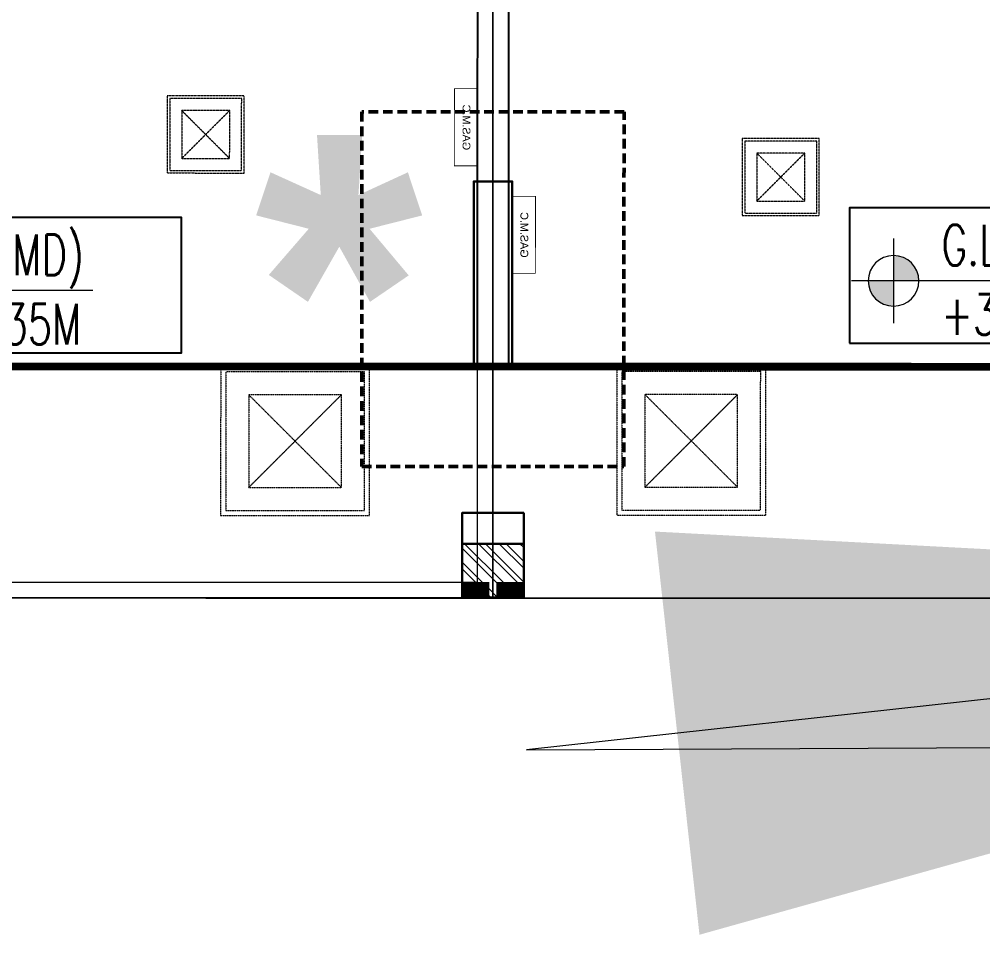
# Model space of a CAD drawing. Header units: centimetres. Extents: x -6122352 to 7132207, y -1694241 to 1947892.
# Drawn here: x 119748 to 125994, y -134655 to -128718 of the extents above; entities that cross this region are included whole.
import ezdxf
from ezdxf.enums import TextEntityAlignment as Align
from ezdxf.xclip import XClip

# ---------------------------------------------------------------- set-up
doc = ezdxf.new("R2010")
doc.units = ezdxf.units.CM
doc.header["$MEASUREMENT"] = 0
doc.header["$XCLIPFRAME"] = 2
for name, pattern in [('23585-XR-AR-END-SETTING OUT PLAN$0$HIDDEN', [0.375, 0.25, -0.125]), ('DASHED2', [0.375, 0.25, -0.125]), ('XR-AR-END-SETTING OUT PLAN$0$23261-XR-AR-SI-GF$0$HIDDEN', [0.375, 0.25, -0.125])]:
    doc.linetypes.add(name, pattern=pattern)
doc.layers.add('08-Compound Wall-4', color=7, linetype='Continuous', lineweight=25, true_color=0xff4405)
doc.layers.add('23585-XR-AR-DAMAC PLOT LIMITS$0$1-End units', color=7, linetype='Continuous', lineweight=5, true_color=0xf8991e)
for name, color, linetype in [('23585-XR-AR-BOUNDARY WALLS AND SETBACKS$0$setback', 7, 'XR-AR-END-SETTING OUT PLAN$0$23261-XR-AR-SI-GF$0$HIDDEN'), ('23585-XR-AR-END-ANNO-GF$0$XR-END-GROUND FLOOR PLAN$0$XR-MIDDLE-GROUND FLOOR PLAN$0$-LPG-CABINET', 6, 'Continuous'), ('23585-XR-AR-MID-ANNO-GF$0$945-4P-1-101-GROUND FLOOR PLAN$0$XR-MIDDLE-GROUND FLOOR PLAN$0$XR-MIDDLE-GROUND FLOOR PLAN$0$-LPG-CABINET', 6, 'Continuous'), ('@MI-REF LAYER', 7, 'Continuous'), ('B_TH_6', 7, 'Continuous'), ('XR-AR-MID-SETTING OUT FOR MASTER$0$23585-XR-AR-MID-GROUND FLOOR$0$GS-HATCH-FLOOR TILE', 251, 'Continuous'), ('XREF1$0$S-LEVELS', 2, 'Continuous'), ('XREF1$0$TYPICAL NEW PROFILE', 3, 'Continuous')]:
    doc.layers.add(name, color=color, linetype=linetype)
for name, color, linetype, lineweight in [('23585-XR-AR-DAMAC PLOT LIMITS$0$1-Mid units', 41, 'Continuous', 5), ('23585-XR-AR-END-ANNO-GF$0$XR-END-GROUND FLOOR PLAN$0$XR-MIDDLE-GROUND FLOOR PLAN$0$S-ANNO-TXT', 3, 'Continuous', 25), ('23585-XR-AR-END-SETTING OUT PLAN$0$A-FLOR-UNDR', 8, '23585-XR-AR-END-SETTING OUT PLAN$0$HIDDEN', 5), ('23585-XR-AR-MID-ANNO-GF$0$945-4P-1-101-GROUND FLOOR PLAN$0$XR-MIDDLE-GROUND FLOOR PLAN$0$XR-MIDDLE-GROUND FLOOR PLAN$0$S-ANNO-TXT', 3, 'Continuous', 25), ('@ Foundations', 4, 'DASHED2', 50), ('A-ANNO-TEXT', 3, 'Continuous', 25), ('A-FLOR-XREF', 7, 'Continuous', 9), ('A-WALL', 7, 'Continuous', 30), ('A-WALL-PATT', 8, 'Continuous', 5), ('XR-AR-END-SETTING OUT PLAN$0$23585-XR-AR-END-GROUND FLOOR$0$S-COLS', 51, 'Continuous', 40), ('XR-AR-END-SETTING OUT PLAN$0$23585-XR-AR-END-GROUND FLOOR$0$S-COLS-PATT', 8, 'Continuous', 5), ('XR-AR-MID-SETTING OUT FOR MASTER$0$23585-XR-AR-MID-GROUND FLOOR$0$A-FLOR-PATT', 8, 'Continuous', 5), ('XR-AR-MID-SETTING OUT FOR MASTER$0$23585-XR-AR-MID-GROUND FLOOR$0$S-COLS', 51, 'Continuous', 40), ('XR-END-GROUND FLOOR PLAN$0$XR-END-GROUND FLOOR PLAN$0$A-FLOR-PATT_EXT', 8, 'Continuous', 5), ('XR-END-GROUND FLOOR PLAN$0$XR-MIDDLE TYPE 2-GROUND FLOOR PLAN$0$XR-MIDDLE-GROUND FLOOR PLAN$0$-DR-RW', 6, 'Continuous', 5), ('XR-END-GROUND FLOOR PLAN$0$XR-MIDDLE TYPE 2-GROUND FLOOR PLAN$0$XR-MIDDLE-GROUND FLOOR PLAN$0$S-ANNO-TXT', 3, 'Continuous', 25), ('XREF1$0$36-TAGLVL', 23, 'Continuous', 9)]:
    doc.layers.add(name, color=color, linetype=linetype, lineweight=lineweight)
doc.styles.add('23585-XR-AR-END-ANNO-GF$0$SDC-TEXT', font='arial.ttf')
doc.styles.add('23585-XR-AR-MID-ANNO-GF$0$SDC-TEXT', font='arial.ttf')
doc.styles.add('Arial', font='arialbd.ttf')
doc.styles.add('Gen-Text', font='arial.ttf', dxfattribs={"height": 2.5})
doc.styles.add('XR-END-GROUND FLOOR PLAN$0$XR-MIDDLE TYPE 2-GROUND FLOOR PLAN$0$XR-MIDDLE-GROUND FLOOR PLAN$0$Arial_1', font='arial.ttf', dxfattribs={"height": 0.002951})
doc.styles.add('XREF1$0$DLT_TEXT', font='romans.shx', dxfattribs={"width": 0.7})
doc.dimstyles.new('Dim Arrow Ann', dxfattribs={"dimtxt": 2.5, "dimasz": 3, "dimexe": 1.5, "dimexo": 1.5, "dimgap": 1, "dimtad": 1, "dimdec": 0, "dimlfac": 1000, "dimzin": 0, "dimdsep": 46, "dimtxsty": 'Gen-Text', "dimblk": 'ARCHTICK', "dimcen": 0, "dimclrd": 7, "dimclre": 7, "dimclrt": 7, "dimadec": 0, "dimazin": 0, "dimtfac": 1, "dimtdec": 0, "dimtofl": 0, "dimtmove": 2, "dimatfit": 3, "dimfxl": 1, "dimtolj": 1, "dimtzin": 0, "dimlwd": 0, "dimlwe": 0, "dimarcsym": 0})

# ---------------------------------------------------------------- blocks, each defined once
blk = doc.blocks.new('23585-XR-AR-BOUNDARY WALLS AND SETBACKS')
at = {"layer": '23585-XR-AR-BOUNDARY WALLS AND SETBACKS$0$setback', "ltscale": 40, "const_width": 0.05}
blk.add_lwpolyline([(496542.7615, 2768867.8793), (496546.9164, 2768872.4137), (496550.9698, 2768876.8374), (496555.0232, 2768881.2612), (496559.0766, 2768885.685), (496563.13, 2768890.1088), (496567.1836, 2768894.5325), (496571.237, 2768898.9562), (496575.3899, 2768903.4888), (496561.0132, 2768916.663), (496556.8596, 2768912.13), (496552.8062, 2768907.7062), (496548.7528, 2768903.2824), (496544.6994, 2768898.8586), (496540.6457, 2768894.4347), (496536.5924, 2768890.011), (496534.4644, 2768887.6886), (496532.5389, 2768885.5873), (496528.3843, 2768881.0529), (496542.7615, 2768867.8793)], dxfattribs=at)
blk = doc.blocks.new('A$C9d9485f6')
at = {"layer": 'A-ANNO-TEXT', "rotation": 312.4881850805905}
blk.add_blockref('23585-XR-AR-BOUNDARY WALLS AND SETBACKS', (-2377088.5348, -1504219.2521), dxfattribs=at)
blk = doc.blocks.new('23585-XR-AR-DAMAC PLOT LIMITS')
at = {"layer": '23585-XR-AR-DAMAC PLOT LIMITS$0$1-End units', "color": 251, "true_color": 0x636466}
blk.add_lwpolyline([(496578.5225, 2768904.6873), (496572.3429, 2768897.9429), (496554.6477, 2768914.1567), (496560.8281, 2768920.9017)], close=True, dxfattribs=at)
at = {"layer": '23585-XR-AR-DAMAC PLOT LIMITS$0$1-Mid units', "color": 251, "true_color": 0x636466}
blk.add_lwpolyline([(496550.5943, 2768909.7329), (496554.6477, 2768914.1567), (496572.3429, 2768897.9429), (496568.2895, 2768893.5191)], close=True, dxfattribs=at)
blk = doc.blocks.new('A$Cf093b529')
at = {"layer": 'A-ANNO-TEXT'}
blk.add_blockref('23585-XR-AR-DAMAC PLOT LIMITS', (-495391.9901, -2768603.4419), dxfattribs=at)
blk = doc.blocks.new('_ArchTick')
at = {"color": 0, "linetype": 'ByBlock', "const_width": 0.15}
blk.add_lwpolyline([(-0.5, -0.5), (0.5, 0.5)], dxfattribs=at)
blk = doc.blocks.new('XR-AR-END-SETTING OUT PLAN$0$23585-XR-AR-END-GROUND FLOOR$0$A$C75a8815d')
at = {"layer": 'XR-AR-END-SETTING OUT PLAN$0$23585-XR-AR-END-GROUND FLOOR$0$S-COLS', "color": 252, "lineweight": 30}
for points in [[(6025, -4000), (6025, -2800), (6275, -2800), (6275, -4000)], [(5949.9, -4950), (6349.9, -4950), (6349.9, -5150), (5949.9, -5150)]]:
    blk.add_lwpolyline(points, close=True, dxfattribs=at)
blk = doc.blocks.new('23585-XR-AR-END-SETTING OUT PLAN$0$MH-800')
at = {"ltscale": 5}
for p, q in [((-294.3, -650.7), (305.7, -50.7)), ((-294.3, -50.7), (305.7, -650.7))]:
    blk.add_line(p, q, dxfattribs=at)
for points in [[(-476.9, 131.9), (-476.9, -833.4), (488.3, -833.4), (488.3, 131.9)], [(-444.3, 99.3), (-444.3, -800.7), (455.7, -800.7), (455.7, 99.3)], [(-294.3, -50.7), (-294.3, -650.7), (305.7, -650.7), (305.7, -50.7)]]:
    blk.add_lwpolyline(points, close=True, dxfattribs=at)
blk = doc.blocks.new('A$Cb2291f53')
blk.add_wipeout([(-200, 0.5), (200, 0.5), (200, 350.2), (-200, 350.2)])
at = {"layer": 'A-WALL-PATT'}
h = blk.add_hatch(dxfattribs=at)
h.set_pattern_fill('ANSI32', color=252, scale=10)
h.set_pattern_definition([(45, (-9150, -4e-08), (-67.3519, 67.3519), []), (45, (-9105.1, -4e-08), (-67.3519, 67.3519), [])])
h.paths.add_polyline_path([(-200, 350.2), (-200, 100), (-25.1, 100), (-25.1, 0), (25, 0.5), (25, 100.5), (200, 100.5), (200, 350.2)])
at = {"layer": 'A-WALL'}
blk.add_lwpolyline([(-200, 0.5), (200, 0.5), (200, 350.2), (-200, 350.2)], close=True, dxfattribs=at)
at = {"layer": 'XR-END-GROUND FLOOR PLAN$0$XR-END-GROUND FLOOR PLAN$0$A-FLOR-PATT_EXT'}
blk.add_line((100, 0), (-100, 0), dxfattribs=at)
at = {"layer": 'XR-END-GROUND FLOOR PLAN$0$XR-MIDDLE TYPE 2-GROUND FLOOR PLAN$0$XR-MIDDLE-GROUND FLOOR PLAN$0$-DR-RW', "ltscale": 100, "const_width": 5}
for points in [[(-200, 0), (-200, 100), (-25.1, 100), (-25.1, 0)], [(25, 0), (25, 100), (199.9, 100), (199.9, 0)]]:
    blk.add_lwpolyline(points, close=True, dxfattribs=at)
at = {"layer": 'XR-END-GROUND FLOOR PLAN$0$XR-MIDDLE TYPE 2-GROUND FLOOR PLAN$0$XR-MIDDLE-GROUND FLOOR PLAN$0$S-ANNO-TXT', "style": 'XR-END-GROUND FLOOR PLAN$0$XR-MIDDLE TYPE 2-GROUND FLOOR PLAN$0$XR-MIDDLE-GROUND FLOOR PLAN$0$Arial_1', "width": 0.8}
for p in [(-112.1, 52), (112.9, 52)]:
    blk.add_text('W.M', height=75, dxfattribs=at).set_placement(p, align=Align.MIDDLE)
blk = doc.blocks.new('XR-AR-END-SETTING OUT PLAN')
at = {"layer": '08-Compound Wall-4', "ltscale": 100}
blk.add_lwpolyline([(9050.1, 5500), (9050.1, 1500), (9250.1, 1500), (9250.1, 5500)], dxfattribs=at)
at = {"layer": '23585-XR-AR-END-ANNO-GF$0$XR-END-GROUND FLOOR PLAN$0$XR-MIDDLE-GROUND FLOOR PLAN$0$-LPG-CABINET', "ltscale": 100, "const_width": 5}
blk.add_lwpolyline([(9025, 2603.3), (9025, 2103.3), (8875, 2103.3), (8875, 2603.3)], close=True, dxfattribs=at)
at = {"layer": '23585-XR-AR-END-SETTING OUT PLAN$0$A-FLOR-UNDR', "color": 8, "ltscale": 100, "xscale": -0.5182770836547854, "yscale": 0.5182770836547854, "zscale": 0.5182770836547854, "rotation": 270.0000009865863}
blk.add_blockref('23585-XR-AR-END-SETTING OUT PLAN$0$MH-800', (7466.7, 2725.3, 0), dxfattribs=at)
at = {"layer": '23585-XR-AR-END-SETTING OUT PLAN$0$A-FLOR-UNDR', "color": 8, "ltscale": 100, "xscale": -1, "rotation": 270.0000009865863}
blk.add_blockref('23585-XR-AR-END-SETTING OUT PLAN$0$MH-800', (8215.4, 1011.7), dxfattribs=at)
at = {"layer": 'XR-AR-END-SETTING OUT PLAN$0$23585-XR-AR-END-GROUND FLOOR$0$S-COLS-PATT', "color": 8}
blk.add_blockref('XR-AR-END-SETTING OUT PLAN$0$23585-XR-AR-END-GROUND FLOOR$0$A$C75a8815d', (3000.1, 5500), dxfattribs=at)
at = {"layer": '23585-XR-AR-END-ANNO-GF$0$XR-END-GROUND FLOOR PLAN$0$XR-MIDDLE-GROUND FLOOR PLAN$0$S-ANNO-TXT', "style": '23585-XR-AR-END-ANNO-GF$0$SDC-TEXT'}
blk.add_text('GAS.M.C', height=50, rotation=90, dxfattribs=at).set_placement((8947.1, 2352.9), align=Align.MIDDLE)
at = {"layer": 'A-FLOR-XREF'}
blk.add_blockref('A$Cb2291f53', (9150.2, 0), dxfattribs=at)
blk = doc.blocks.new('END UNIT')
at = {"xscale": 0.001, "yscale": 0.001, "zscale": 0.001}
blk.add_blockref('XR-AR-END-SETTING OUT PLAN', (-9.1502, 0), dxfattribs=at)
blk = doc.blocks.new('XR-AR-MID-SETTING OUT FOR MASTER$0$23585-XR-AR-MID-GROUND FLOOR$0$945-4P-1-101-GROUND FLOOR PLAN$0$XR-MIDDLE-CAR PARK HATCH')
at = {"layer": 'XR-AR-MID-SETTING OUT FOR MASTER$0$23585-XR-AR-MID-GROUND FLOOR$0$A-FLOR-PATT'}
blk.add_lwpolyline([(9250, 100), (9250, 5500), (15050, 5502.7), (15050, 100.5)], close=True, dxfattribs=at)
blk = doc.blocks.new('XR-AR-MID-SETTING OUT FOR MASTER$0$23585-XR-AR-MID-GROUND FLOOR$0$A$C08698786')
at = {"layer": 'XR-AR-MID-SETTING OUT FOR MASTER$0$23585-XR-AR-MID-GROUND FLOOR$0$S-COLS', "color": 252, "lineweight": 30}
blk.add_lwpolyline([(-200.1, 550), (199.9, 550), (199.9, 350), (-200.1, 350)], close=True, dxfattribs=at)
blk = doc.blocks.new('XR-AR-MID-SETTING OUT FOR MASTER')
at = {"layer": '23585-XR-AR-MID-ANNO-GF$0$945-4P-1-101-GROUND FLOOR PLAN$0$XR-MIDDLE-GROUND FLOOR PLAN$0$XR-MIDDLE-GROUND FLOOR PLAN$0$-LPG-CABINET', "ltscale": 100, "const_width": 5}
blk.add_lwpolyline([(250.1, 3300.5), (250.1, 2800.5), (100.1, 2800.5), (100.1, 3300.5)], close=True, dxfattribs=at)
at = {"layer": '08-Compound Wall-4', "ltscale": 100}
blk.add_blockref('XR-AR-MID-SETTING OUT FOR MASTER$0$23585-XR-AR-MID-GROUND FLOOR$0$945-4P-1-101-GROUND FLOOR PLAN$0$XR-MIDDLE-CAR PARK HATCH', (-9150, 0.2), dxfattribs=at)
at = {"layer": '23585-XR-AR-END-SETTING OUT PLAN$0$A-FLOR-UNDR', "color": 8, "ltscale": 100, "xscale": -0.5182770836547854, "yscale": 0.5182770836547854, "zscale": 0.5182770836547854, "rotation": 270.0000009865863}
blk.add_blockref('23585-XR-AR-END-SETTING OUT PLAN$0$MH-800', (2044.6, 3001.1, 0), dxfattribs=at)
at = {"layer": '23585-XR-AR-END-SETTING OUT PLAN$0$A-FLOR-UNDR', "color": 8, "ltscale": 100, "xscale": -1, "rotation": 270.0000009865863}
blk.add_blockref('23585-XR-AR-END-SETTING OUT PLAN$0$MH-800', (1633.5, 1009.5), dxfattribs=at)
at = {"layer": 'XR-AR-MID-SETTING OUT FOR MASTER$0$23585-XR-AR-MID-GROUND FLOOR$0$GS-HATCH-FLOOR TILE', "color": 8}
blk.add_blockref('XR-AR-MID-SETTING OUT FOR MASTER$0$23585-XR-AR-MID-GROUND FLOOR$0$A$C08698786', (0, 0), dxfattribs=at)
at = {"layer": '23585-XR-AR-MID-ANNO-GF$0$945-4P-1-101-GROUND FLOOR PLAN$0$XR-MIDDLE-GROUND FLOOR PLAN$0$XR-MIDDLE-GROUND FLOOR PLAN$0$S-ANNO-TXT', "color": 3, "style": '23585-XR-AR-MID-ANNO-GF$0$SDC-TEXT'}
blk.add_text('GAS.M.C', height=50, rotation=90, dxfattribs=at).set_placement((172.1, 3050), align=Align.MIDDLE)
blk = doc.blocks.new('MID UNIT')
at = {"xscale": 0.001, "yscale": 0.001, "zscale": 0.001}
blk.add_blockref('XR-AR-MID-SETTING OUT FOR MASTER', (0, 0), dxfattribs=at)
blk = doc.blocks.new('TH_6')
at = {"xscale": -1}
blk.add_blockref('END UNIT', (495838.3054, 2769163.9966), dxfattribs=at)
blk.add_blockref('MID UNIT', (495838.3054, 2769163.9966), dxfattribs=at)
at = {"insert": (495837.3054, 2769166.9966), "char_height": 2, "attachment_point": 2, "style": 'Arial'}
blk.add_mtext('\\pxqc;*', dxfattribs=at)
blk = doc.blocks.new('A$Ce2a03a74')
at = {"layer": 'B_TH_6', "xscale": 999.9914829579993, "yscale": 999.9914829579993, "zscale": 999.9914829579993}
blk.add_blockref('TH_6', (-495790404.5, -2769140733.3), dxfattribs=at)
blk = doc.blocks.new('23585-XR-AR-MALDIVE-2$0$TH_6')
at = {"ltscale": 10, "xscale": 0.00100002623446598, "yscale": 0.00100002623446598, "zscale": 0.00100002623446598}
blk.add_blockref('A$Ce2a03a74', (495794.6272, 2769164.3184), dxfattribs=at)
at = {"layer": '@ Foundations', "linetype": 'DASHED2', "ltscale": 0.25}
blk.add_lwpolyline([(495837.4554, 2769164.8468), (495839.1554, 2769164.8468), (495839.1554, 2769167.1468), (495837.4554, 2769167.1468)], close=True, dxfattribs=at)
blk = doc.blocks.new('A$C3d83a01e')
at = {"color": 1, "true_color": 0xeb0000, "const_width": 0.008}
blk.add_lwpolyline([(45.1501, 0), (39.1501, 0), (33.1501, 0.0002), (27.1501, 0.0002), (21.1501, 0.0002), (15.1501, 0.0001), (9.1501, 0.0001), (0, 0.0002), (0, 24.0001), (2.8501, 24.0002), (9.1501, 24.0002), (12, 24.0002), (15.1499, 24.0002), (21.1499, 24.0002), (27.1501, 24.0001), (33.1501, 24.0001), (39.1501, 24.0002), (45.1501, 24.0002), (54.2984, 24.0001), (54.2975, 0.0002)], close=True, dxfattribs=at)
blk = doc.blocks.new('XREF1$0$LVL  ATTR')
at = {"color": 7}
blk.add_wipeout([(-0.3373, 0.3835), (1.8973, 0.3835), (1.8973, -0.4505), (-0.3373, -0.4505)], dxfattribs=at)
at = {"layer": 'XREF1$0$36-TAGLVL', "extrusion": (-4.88814e-07, 1.40652e-17, 1)}
h = blk.add_hatch(color=252, dxfattribs=at)
h.paths.add_polyline_path([(-0.0654, 0.1563, 0.414214), (-0.2216, 0), (-0.0654, 0)])
h.paths.add_polyline_path([(0.0909, 0), (-0.0654, 0), (-0.0654, -0.1562, 0.414214)])
for p, q in [((-0.0654, -0.2604), (-0.0654, 0.2604)), ((1.3511, 0, 0), (-0.3253, 0, 0))]:
    blk.add_line(p, q, dxfattribs=at)
blk.add_circle((-0.0654, 0, 0), 0.1562, dxfattribs=at)
at = {"layer": 'XREF1$0$S-LEVELS', "color": 1}
blk.add_lwpolyline([(-0.3373, 0.3835), (1.8973, 0.3835), (1.8973, -0.4505), (-0.3373, -0.4505)], close=True, dxfattribs=at)
at = {"layer": 'XREF1$0$TYPICAL NEW PROFILE', "color": 3, "style": 'XREF1$0$DLT_TEXT', "width": 0.7}
for tag, p in [('+0.00M', (0.2413, 0.0671, -0.0001)), ('S.S.L', (0.2413, -0.3453, -0.0001))]:
    blk.add_attdef(tag, p, '', height=0.25, dxfattribs=at)
blk = doc.blocks.new('A$Ce49f4eae')
at = {"color": 1, "true_color": 0xeb0000, "const_width": 0.008}
blk.add_lwpolyline([(45.1501, 0.5989), (39.1501, 0.5988), (33.1501, 0.5991), (27.1501, 0.5991), (21.1501, 0.599), (15.1501, 0.599), (9.1501, 0.5989), (0, 0.5991), (0, 24.5989), (2.8501, 24.599), (9.1501, 24.5991), (12, 24.599), (15.1499, 24.599), (21.1499, 24.599), (27.1501, 24.5989), (33.1501, 24.599), (39.1501, 24.599), (45.1501, 24.599), (54.2985, 24.599), (54.2975, 0.599)], close=True, dxfattribs=at)

msp = doc.modelspace()

# ---------------------------------------------------------------- block references
at = {"layer": '@MI-REF LAYER', "xscale": 1000, "yscale": 1000, "zscale": 1000}
msp.add_blockref('A$C9d9485f6', (-23958.95046, 48155.57226), dxfattribs=at)

# ---------------------------------------------------------------- leaders
at = {"annotation_type": 0, "has_hookline": 1, "hookline_direction": 0, "text_width": 2372.53247, "horizontal_direction": (0.99999, 0.004577, 0)}
msp.add_leader([(131965.12521, -132470.58583), (123035.06113, -133455.69372), (131034.97734, -133419.07752)], dimstyle='Dim Arrow Ann', override={"dimscale": 0, "dimasz": 8000, "dimtad": 0}, dxfattribs=at)

# ---------------------------------------------------------------- next in the draw order: block references
at = {"layer": '@MI-REF LAYER'}
ref = msp.add_blockref('23585-XR-AR-MALDIVE-2$0$TH_6', (-496208326.75748, -2769208174.62717), dxfattribs=dict(at, xscale=1000, yscale=1000, zscale=1000, rotation=359.9898026799146))
XClip(ref).set_block_clipping_path([(495793.2153109959, 2769187.9362808168), (495793.2149762735, 2769163.9962983076), (495847.2527617854, 2769163.9963486344), (495847.2530682934, 2769187.9363225577), (495838.3004571754, 2769187.9363762513), (495832.3004524545, 2769187.9363386966), (495826.3004476223, 2769187.9363010433), (495820.3004380227, 2769187.936263551), (495814.3003051635, 2769187.9363737656), (495808.3002954731, 2769187.9363360275), (495805.1553202597, 2769187.9363550907), (495802.3004406337, 2769187.9364336496), (495796.0054077078, 2769187.9363346901)])

# ---------------------------------------------------------------- next in the draw order: block references
at = {"layer": '@MI-REF LAYER', "color": 10, "xscale": 1000, "yscale": 1000, "zscale": 1000, "rotation": 359.989802679316}
msp.add_blockref('A$C3d83a01e', (77667.27747, -132461.9846), dxfattribs=at)

# ---------------------------------------------------------------- next in the draw order: block references
at = {"layer": '@MI-REF LAYER', "color": 7}
ref = msp.add_blockref('XREF1$0$LVL  ATTR', (125484.38662, -130414.6222, -0.00021), dxfattribs=dict(at, xscale=-1051.480567989675, yscale=1051.480567989676, zscale=1051.480567989675, rotation=179.9900706703991))
ref.add_attrib('S.S.L', 'G.L(DMD)', (125727.45031, -130314.49269, -0.15133), dxfattribs={"layer": 'XREF1$0$TYPICAL NEW PROFILE', "color": 3, "height": 262.870142, "rotation": 359.990073961, "style": 'XREF1$0$DLT_TEXT', "width": 0.7})
ref.add_attrib('+0.00M', '+37.33M ', (125725.14694, -130763.82729, -0.15133), dxfattribs={"layer": 'XREF1$0$TYPICAL NEW PROFILE', "color": 3, "height": 262.870142, "rotation": 359.990073961, "style": 'XREF1$0$DLT_TEXT', "width": 0.7})
ref = msp.add_blockref('XREF1$0$LVL  ATTR', (118804.70352, -130477.63317, -0.00041), dxfattribs=dict(at, xscale=-1051.480567989675, yscale=1051.480567989676, zscale=1051.480567989675, rotation=179.9900706703991))
ref.add_attrib('S.S.L', 'G.L(DMD)', (119047.76721, -130377.50366, -0.15153), dxfattribs={"layer": 'XREF1$0$TYPICAL NEW PROFILE', "color": 3, "height": 262.870142, "rotation": 359.990073961, "style": 'XREF1$0$DLT_TEXT', "width": 0.7})
ref.add_attrib('+0.00M', '+37.35M ', (119045.46384, -130826.83826, -0.15153), dxfattribs={"layer": 'XREF1$0$TYPICAL NEW PROFILE', "color": 3, "height": 262.870142, "rotation": 359.990073961, "style": 'XREF1$0$DLT_TEXT', "width": 0.7})

# ---------------------------------------------------------------- next in the draw order: block references
at = {"layer": '@MI-REF LAYER', "xscale": 1000, "yscale": 1000, "zscale": 1000, "rotation": 312.4882903633292}
msp.add_blockref('A$Cf093b529', (-891608.73293, 539022.72011), dxfattribs=at)
at = {"layer": '@MI-REF LAYER', "color": 10, "xscale": 1000, "yscale": 1000, "zscale": 1000, "rotation": 359.9898026783844}
msp.add_blockref('A$Ce49f4eae', (77667.54764, -133060.83267), dxfattribs=at)

doc.saveas('drawing.dxf')
